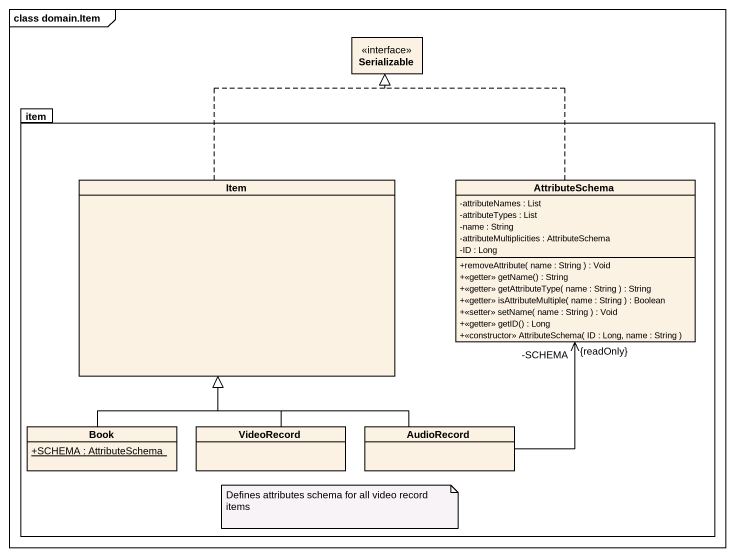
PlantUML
@startuml
mainframe class domain.Item
hide circle
hide empty members
skinparam classAttributeIconSize 0
interface Serializable
package item {
  class Item
  class AttributeSchema {
    -attributeNames : List
    -attributeTypes : List
    -name : String
    -attributeMultiplicities : AttributeSchema
    -ID : Long
    +removeAttribute( name : String ) : Void
    +<<getter>> getName() : String
    +<<getter>> getAttributeType( name : String ) : String
    +<<getter>> isAttributeMultiple( name : String ) : Boolean
    +<<setter>> setName( name : String ) : Void
    +<<getter>> getID() : Long
    +<<constructor>> AttributeSchema( ID : Long, name : String )
  }
  class Book {
    {static} +SCHEMA : AttributeSchema
  }
  class VideoRecord
  class AudioRecord
}
Item .up.|> Serializable
AttributeSchema .up.|> Serializable
AttributeSchema "-SCHEMA\n{readOnly}" <-- AudioRecord
Book -up-|> Item
VideoRecord -up-|> Item
AudioRecord -up-|> Item
note as N1
  Defines attributes schema for all video record items
end note
@enduml
